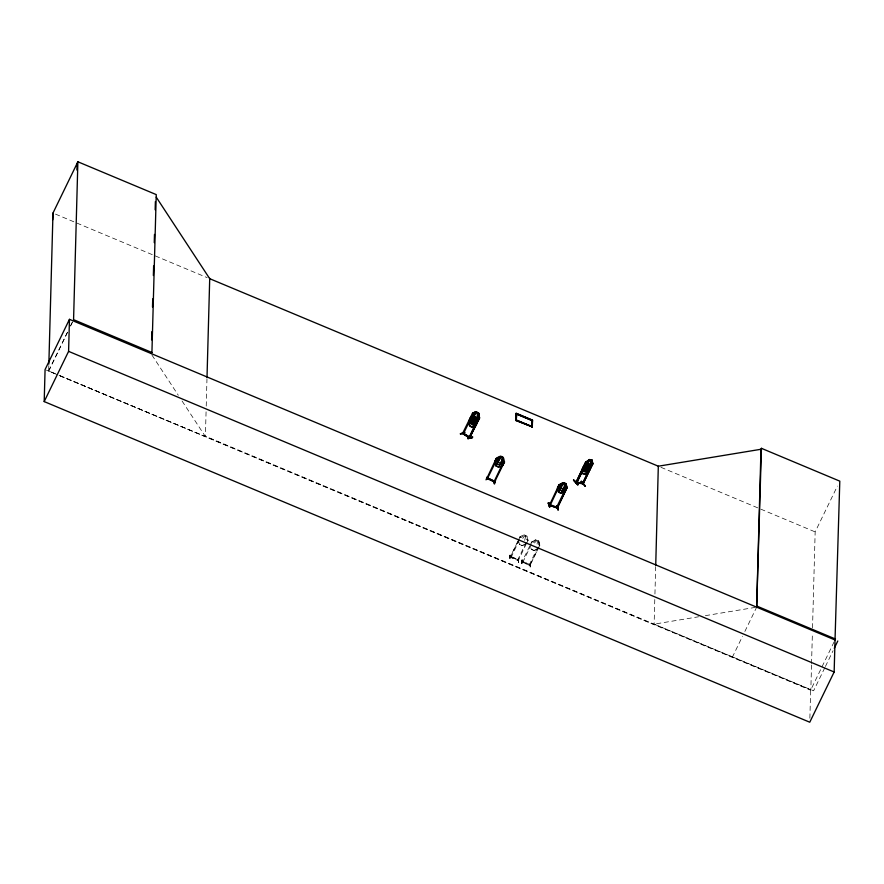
<?xml version="1.0" encoding="UTF-8"?>
<svg xmlns="http://www.w3.org/2000/svg" width="884" height="884" viewBox="0 0 884 884"><rect width="100%" height="100%" fill="white"/><g stroke="black" fill="none" stroke-linecap="round" stroke-linejoin="round"><path stroke-width="0.66" stroke-dasharray="4.42 3.31" d="M54.985 373.589L48.664 370.948L48.819 365.457M60.134 375.866L205.397 436.586L206.083 411.557M206.226 406.087L206.978 378.683M509.648 558.577L509.714 555.218L510.079 558.81L510.355 554.986L509.714 555.218M510.079 558.81L510.156 555.285L510.256 558.379M519.549 539.671L511.029 557.55L511.217 556.588L510.499 556.467L518.632 559.848M511.295 556.809L518.61 559.705L518.278 560.589L527.98 540.312L526.82 536.058L526.643 539.759M517.483 560.125L517.726 559.351L517.549 560.147M517.67 541.726L510.123 557.174L518.168 560.555M518.698 562.368L518.433 558.754M518.367 562.224L518.532 558.412L518.687 562.412M518.245 540.544L519.947 536.953L524.146 534.842L526.908 536.036L528.079 540.356L526.533 543.549L522.267 545.594L519.494 544.433L519.007 542.212M521.858 563.616L521.947 560.224M521.858 563.738L522.135 559.926L521.858 563.738L521.56 560.125L522.157 559.926M522.787 562.489L523.085 561.716M525.737 536.146L524.853 535.726L521.936 539.472M517.538 560.29L527.339 540.025M529.328 565.23L530.256 564.567M530.312 564.754L522.311 561.252L521.903 562.102L531.748 541.925L535.925 539.77L538.688 540.975L539.87 545.295L529.892 565.484L539.737 545.273L538.942 544.864L529.151 565.141M530.113 563.771L530.157 567.152M530.256 566.799L530.245 563.76M531.372 549.273L534.047 550.533L538.312 548.489M534.047 550.533L538.245 548.378M536.632 540.71L537.527 541.041L537.074 544.124M538.61 541.03L538.422 544.688M538.688 540.975L539.87 545.262M539.759 545.251L538.997 545.085M654.79 599.496L654.105 624.524L60.046 375.711M654.934 594.015L655.685 566.622M809.877 718.217L810.639 690.205L834.441 641.187M811.523 664.967L810.838 689.785L205.408 436.221M811.556 663.597L812.385 633.419M812.529 627.927L815.159 531.903L837.391 486.101M525.737 536.102L524.61 540.588M48.664 370.948L67.637 331.876M70.598 325.776L73.571 319.665M67.549 332.196L48.664 371.081L55.04 373.744M70.488 326.13L72.267 322.483M518.809 539.472L510.289 557.263M520.809 536.975C516.101 538.29 530.334 531.328 521.295 537.516M530.212 545.052L531.737 541.881C532.279 543.152 532.566 539.881 535.925 539.77M522.709 562.312L523.173 561.638M522.72 562.445L531.339 544.599M732.272 657.387L742.505 636.314M744.869 631.452L756.671 607.153M824.816 667.729L813.6 690.813L654.116 624.148L698.647 616.767M825.402 666.514L833.071 650.723M534.4 543.008L536.632 540.665M533.085 542.456L535.925 539.881M525.405 543.947L522.267 545.594L519.505 544.4M705.388 615.651L755.312 607.385M510.123 557.053L518.201 560.434M522.267 561.252L529.417 564.5M529.947 565.484L522.068 562.191M522.079 562.036L530.068 565.406M660.956 467.316L815.159 531.903M55.504 214.116L207.176 277.642M519.958 536.997L520.687 537.218M527.218 540.036L527.947 540.456L527.218 540.146M534.047 550.489L531.284 549.329L530.113 545.041M46.344 370.098L57.803 374.904M59.073 375.435L810.639 690.205M151.971 355.103L178.303 395.27M182.071 401.004L205.397 436.586M518.322 540.113L519.494 544.433"/><path stroke-width="1.33" d="M44.2 401.579L45.073 369.567L69.46 319.334L835.026 639.983L834.153 671.995L809.766 722.217L44.2 401.579L68.587 351.357L69.46 319.334M48.852 364.075L52.985 213.055L77.88 161.783L156.247 194.602L151.926 352.495L151.23 353.589M77.88 161.783L73.571 319.665L151.926 352.495M151.606 339.887L151.827 331.666M152.501 307.013L152.722 298.792M153.363 275.51L153.628 265.918M154.258 242.636L154.479 234.415M155.153 209.762L155.385 201.541M207.011 377.313L209.718 278.327M515.792 420.475L516.179 413.27L532.5 420.11L532.312 426.895L515.792 420.475L516.179 413.27M516.245 420.475L516.621 413.646L532.035 420.11L531.859 426.519L516.245 420.475L516.621 413.646M531.66 426.928L532.035 420.11M532.102 427.315L532.5 420.11M655.729 565.252L658.315 466.211L760.98 449.271L761.433 448.321L839.8 481.15L835.026 639.983M760.98 449.271L756.671 607.153L761.433 448.321M494.344 483.338L494.554 483.913L495.504 480.388L494.101 483.692M556.997 505.681L558.279 510.046L558.036 509.471M557.937 509.847L556.898 506.035M558.069 509.493L556.964 505.626M473.183 413.723L463.304 433.978L463.525 433.171L462.907 432.762L462.553 433.469L472.498 413.281M52.686 219.873L52.985 213.055M76.875 170.06L77.173 163.242M487.371 478.675L497.394 458.365M658.425 466.255L209.707 278.692L156.28 197.209M576.722 482.774L586.479 462.675L576.799 482.797L576.048 482.664L585.584 462.299L589.506 459.547L591.971 460.045M500.653 456.387C505.084 456.619 503.327 461.326 501.946 463.791L499.25 464.851L497.482 464.012L496.653 461.293C497.736 458.719 500.454 454.299 503.372 457.614L504.521 462.078L502.908 465.161M468.023 438.939C474.432 435.447 474.553 437.58 467.846 438.32M581.241 481.504L585.451 486.244L581.318 481.117M589.65 464.608L588.136 470.343L585.65 471.957L584.081 471.669L583.451 469.492L584.611 467.106L590.103 460.188C592.379 460.564 589.672 465.094 588.28 465.691L587.506 465.548C585.374 461.978 593.672 466.188 587.263 464.045L583.329 466.796L581.783 469.979L582.655 473.658L585.086 474.1L589.009 471.349L590.523 468.111L589.683 464.487L590.424 468.122M501.769 460.774L502.234 457.647L501.35 457.227L498.443 460.918L498.742 462.586L499.626 463.006L501.095 462.177M564.312 486.786L564.765 483.758L563.881 483.438L560.986 487.239L561.285 488.797L563.627 488.189M477.747 413.193L476.133 421.723L474.973 424.11L472.498 424.983L470.962 423.966L470.354 421.071L474.874 414.883L476.973 412.684L477.703 413.204M588.678 464.885L587.44 469.139L585.296 470.1L585.772 467.316L587.893 464.741L588.634 464.829M503.305 457.647L498.731 467.172L496.09 465.78L494.841 461.415L496.41 458.199L486.752 478.553M496.465 458.299C496.587 459.415 497.626 456.343 500.653 456.288L496.012 465.846L498.731 467.172L502.985 465.227M495.99 465.879L494.852 461.393M504.532 462.045L503.648 461.713L493.924 481.968L494.134 481.161M486.023 479.857L487.183 476.819M487.371 478.841L486.653 478.354M493.924 481.957C493.272 480.134 496.322 481.669 494.476 482.244L504.333 462.155L503.648 461.713M493.847 481.902L494.697 482.189M592.048 463.304L582.556 483.868L583.506 483.228L582.6 482.874M460.575 434.088L464.885 432.398L460.708 433.668M468.874 421.027L470.288 417.834L474.233 416.187L476.62 417.756L477.382 422.508L475.835 425.69L471.979 427.315L469.548 425.757L468.785 421.005L469.625 425.701L471.979 427.204M463.338 433.989L463.835 433.193L463.039 432.84M472.454 413.292L476.399 411.646L478.785 413.226L479.548 417.966L469.492 438.088L479.504 417.933L478.653 417.557L469.161 437.646M479.592 417.955L478.001 421.16L474.1 422.795L471.713 421.215L470.907 416.486M471.934 437.05L472.133 437.679M486.587 478.454L487.073 477.636L494.333 481.095M487.482 478.885L487.725 477.935M548.82 502.72L548.213 502.985M550.378 504.93C547.561 504.278 549.87 505.681 557.274 507.902M549.704 504.311L549.406 505.239L559.031 484.94L563.196 482.752L565.848 483.703L567.086 487.78L565.926 483.592L563.185 482.609L558.953 484.874L557.395 488.023L558.555 492.211L561.296 493.195L565.539 490.963M550.08 505.471L559.848 484.907M549.318 506.797L548.224 502.963L549.737 506.996L548.853 502.72M558.555 492.211L563.185 482.609L560.346 485.371L559.185 487.758L560.014 490.277L561.782 490.907L564.489 489.648L565.649 487.261L565.926 483.592L561.296 493.195M556.732 506.841C555.804 509.073 557.207 505.913 557.506 507.261M556.412 507.714L566.467 487.239M549.395 505.217L557.229 508.002L566.964 487.736L566.213 487.515L566.987 487.913L557.307 508.035M585.584 462.299L575.871 482.476L583.153 483.957M576.556 482.565C577.893 481.791 575.451 481.36 577.053 482.255M577.904 484.752C578.578 483.007 567.605 474.675 577.904 484.874L578.114 484.454M592.092 463.481L582.401 483.824L583.075 483.935L592.832 463.835L591.926 459.989L592.81 463.658M584.987 469.084L587.341 469.503L591.153 466.752L592.678 463.625L592.048 463.503M583.031 483.935L592.766 463.614M834.253 648.292L837.789 640.999M589.506 459.636L585.661 464.94L586.291 467.117L587.849 467.404L590.346 465.802L591.849 460.067L589.506 459.547L585.617 462.343M474.763 417.237L471.979 420.828L472.94 423.093L474.962 420.95L475.581 417.723L474.807 417.215M549.925 506.565L548.666 503.018L549.737 506.996M476.399 411.646L473.725 414.132L472.564 416.519L473.172 419.425L474.708 420.441L477.183 419.568C479.78 416.872 477.614 407.314 479.448 417.944M587.296 464.1L583.429 466.885M581.871 469.968L582.744 473.581L585.042 473.957L589.009 471.349M565.451 490.863L561.285 493.095L558.544 492.167M472.531 413.381C472.741 414.585 473.36 411.701 476.388 411.756M470.354 417.911L474.233 416.187M471.979 427.315L475.769 425.613M476.62 417.756L475.15 418.552L474.189 416.287M471.713 421.215L474.1 422.685M462.918 432.74L462.807 433.492M469.26 436.939C479.935 443.171 452.509 426.574 469.216 437.039M469.039 437.613L478.874 417.48M559.859 484.874L558.942 484.841M550.434 504.731L549.627 504.3M486.962 477.747L487.835 478.145M495.018 481.559L494.278 481.228M460.21 433.79L464.686 432.817M585.705 462.387L586.269 462.42M585.838 462.553L586.479 462.675M592.192 463.713L592.832 463.835M584.865 469.106L584.026 465.481L584.865 469.106L587.33 469.603L591.153 466.752M576.921 482.089L582.611 483.272M469.492 438.066L462.686 433.58M556.898 506.886L557.506 507.283M576.114 482.664L576.401 481.924M559.031 484.94L559.76 485.206M550.334 504.797L556.633 507.051M487.659 478.1L494.057 481.239M486.797 478.421L494.543 482.078M583.02 483.78L583.374 483.04M515.969 413.69L532.29 420.53M516.422 414.066L531.837 420.519M516.455 420.055L531.859 426.519M515.991 420.055L532.312 426.895M757.124 606.214L835.49 639.033M68.587 351.357L834.153 671.995M557.185 507.869L557.55 507.14M478.653 417.557L479.294 417.977M462.774 433.48L469.747 438.055M581.12 481.537L585.053 486.178M573.583 480.145L577.572 484.752M471.039 416.497L471.835 421.149M473.89 424.95L473.216 424.762L473.117 422.033C470.73 424.839 469.017 422.132 472.929 421.303L472.863 418.099L473.548 421.082C475.824 418.386 477.426 421.06 473.736 421.845L473.89 424.95M586.932 471.393L586.247 471.492L586.136 469.271L583.429 470.984L585.937 468.73L585.86 466.111L586.556 468.321L589.186 466.719L586.755 468.896L586.932 471.393"/></g></svg>
